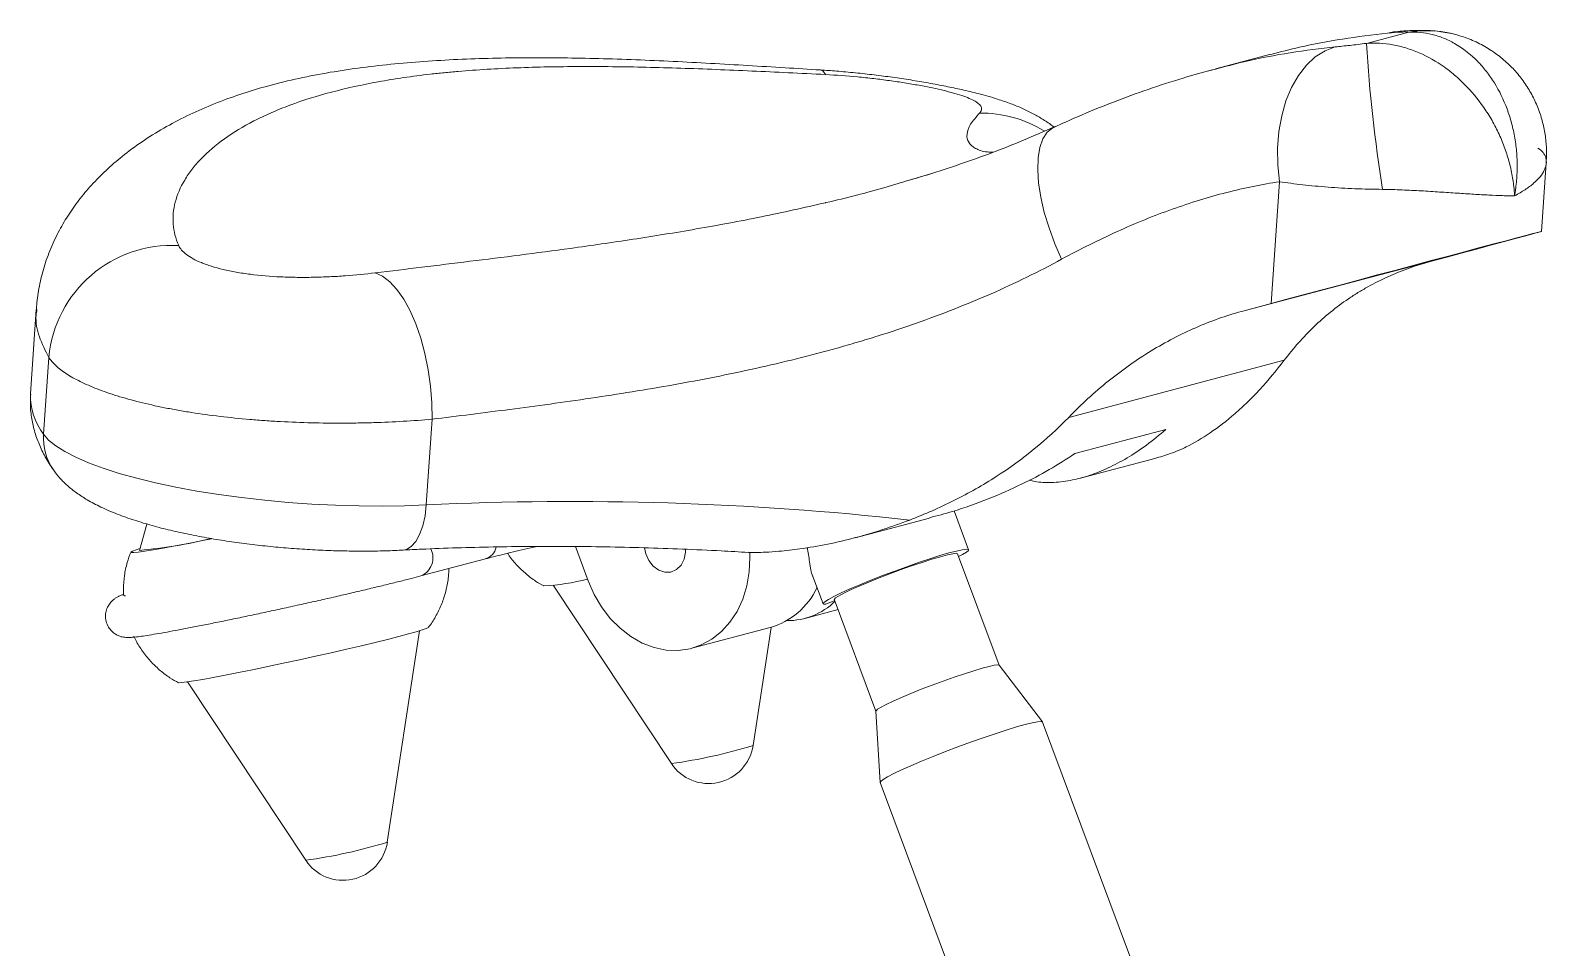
# Model space of a CAD drawing. Header units: millimetres. Extents: x -649 to 787, y -344 to 771.
# Drawn here: x -357.9 to -104, y 509.8 to 663.5 of the extents above; entities that cross this region are included whole.
import ezdxf

# ---------------------------------------------------------------- set-up
doc = ezdxf.new("R2010")
doc.units = ezdxf.units.MM

msp = doc.modelspace()

# ---------------------------------------------------------------- linework, layer by layer
at = {"color": 7, "linetype": 'Continuous', "lineweight": 15}
for p, q in [((-134.21, 661.31), (-127.12, 663.19)), ((-129.69, 663.23), (-130.69, 663.04)), ((-129.62, 663.14), (-130.39, 663.05)), ((-119.99, 662.95), (-121.72, 663.27)), ((-150.21, 659.51), (-159.5, 657.05)), ((-160.59, 656.71), (-159.48, 657)), ((-186.45, 647.33), (-186.29, 647.39)), ((-104.88, 629.82), (-104.1, 641.28)), ((-148.76, 638.14), (-150.14, 617.75)), ((-123.32, 624.82), (-155.15, 616.4)), ((-356.9, 616.71), (-357.85, 602.58)), ((-354.8, 608.7), (-355.68, 595.83)), ((-147.98, 608.22), (-184.06, 598.67)), ((-290.64, 598.35), (-291.61, 584.02)), ((-167.78, 596.63), (-183.04, 592.59)), ((-182.08, 588.49), (-169.62, 591.78)), ((-219.82, 578.5), (-207.35, 581.8)), ((-200.82, 576.5), (-203.23, 583)), ((-338.37, 580.8), (-339.62, 576.39)), ((-266.64, 577.03), (-264.5, 571.29)), ((-248.21, 576.09), (-248.2, 576.58)), ((-292.51, 572.1), (-281.72, 574.96)), ((-195.7, 557.13), (-202.66, 575.82)), ((-226.89, 572.02), (-225.18, 567.43)), ((-270.37, 570.55), (-250.57, 540.68)), ((-228.22, 564.99), (-222.65, 566.47)), ((-224.72, 567.35), (-223.23, 568)), ((-223.3, 568.2), (-216.32, 549.46)), ((-298.13, 527.49), (-292.72, 562.92)), ((-247.17, 559.98), (-234.05, 563.45)), ((-236.91, 543.69), (-233.89, 563.49)), ((-188.44, 547.64), (-195.71, 557.14)), ((-331.6, 554.35), (-311.79, 524.48)), ((-216.32, 549.47), (-215.61, 537.52)), ((-164.75, 484.04), (-188.43, 547.62)), ((-215.6, 537.5), (-191.93, 473.93))]:
    msp.add_line(p, q, dxfattribs=at)
at = {"color": 8, "linetype": 'Continuous', "lineweight": 15}
msp.add_line((-210.92, 638.35), (-206.82, 639.59), dxfattribs=at)
at = {"color": 7, "linetype": 'Continuous', "lineweight": 15, "flags": 128}
for points in [[(-148.76, 638.14), (-149.05, 640.96), (-149.09, 643.77), (-148.87, 646.53), (-148.4, 649.18), (-147.69, 651.67), (-146.75, 653.94), (-145.6, 655.96), (-144.26, 657.67), (-142.77, 659.06), (-141.14, 660.08), (-139.42, 660.73)], [(-118.11, 626.22), (-115.55, 626.91), (-113.2, 627.55), (-111.09, 628.12), (-109.26, 628.61), (-107.73, 629.03), (-106.51, 629.36), (-105.62, 629.61), (-105.07, 629.76), (-104.88, 629.82), (-105.03, 629.79), (-105.53, 629.66), (-106.37, 629.44), (-107.55, 629.13), (-109.04, 628.74), (-110.84, 628.26), (-112.91, 627.72), (-115.23, 627.1), (-117.77, 626.42), (-120.5, 625.69), (-123.38, 624.92), (-126.39, 624.12), (-129.48, 623.29), (-132.61, 622.46), (-135.74, 621.62), (-138.85, 620.78), (-141.87, 619.97), (-144.79, 619.19), (-147.55, 618.44), (-150.14, 617.75)], [(-123.32, 624.82), (-120.74, 625.52), (-118.11, 626.22)], [(-290.64, 598.35), (-290.69, 601.09), (-290.91, 603.88), (-291.3, 606.64), (-291.85, 609.34), (-292.54, 611.92), (-293.38, 614.33), (-294.33, 616.52), (-295.38, 618.44), (-296.51, 620.07), (-297.7, 621.36), (-298.92, 622.3), (-300.15, 622.87)], [(-150.14, 617.75), (-152.62, 617.08), (-155.15, 616.4)], [(-355.68, 595.83), (-354.83, 594.86), (-353.64, 593.89), (-352.12, 592.93), (-350.28, 591.98), (-348.15, 591.05), (-345.72, 590.15), (-343.03, 589.29), (-340.09, 588.47), (-336.92, 587.7), (-333.56, 586.99), (-330.02, 586.33), (-326.34, 585.75), (-322.54, 585.23), (-318.66, 584.79), (-314.72, 584.43), (-310.75, 584.15), (-306.79, 583.95), (-302.86, 583.84), (-299.01, 583.81), (-295.25, 583.87), (-291.61, 584.02)], [(-339.54, 576.68), (-340.18, 576.48), (-340.8, 576.25), (-341.08, 576.09), (-341, 576.01), (-340.58, 576.01), (-339.82, 576.09), (-338.73, 576.24), (-337.33, 576.47), (-335.63, 576.76), (-333.66, 577.13), (-331.45, 577.55), (-329.03, 578.03), (-327.55, 578.33)], [(-255.07, 576.81), (-254.87, 575.83), (-254.36, 574.68), (-253.61, 573.73), (-252.69, 573.06), (-251.67, 572.73), (-250.65, 572.76), (-249.72, 573.17), (-248.96, 573.91), (-248.44, 574.91), (-248.21, 576.09)], [(-224.72, 567.35), (-225.11, 567.37), (-225.17, 567.52), (-224.88, 567.79), (-224.27, 568.18), (-223.35, 568.67), (-222.14, 569.26), (-220.68, 569.92), (-219.01, 570.63), (-217.16, 571.38), (-215.21, 572.15), (-213.19, 572.91), (-211.17, 573.65), (-209.2, 574.34), (-207.33, 574.97), (-205.62, 575.51), (-204.12, 575.95), (-202.86, 576.28), (-201.88, 576.5), (-201.2, 576.59), (-200.86, 576.55), (-200.85, 576.38), (-201.17, 576.1), (-201.82, 575.69), (-202.48, 575.34)], [(-264.5, 571.29), (-263.5, 569.02), (-262.26, 566.91), (-260.81, 565), (-259.17, 563.33), (-257.37, 561.95), (-255.46, 560.86), (-253.47, 560.1), (-251.45, 559.69), (-249.43, 559.62), (-247.45, 559.91), (-245.56, 560.54), (-243.79, 561.5), (-242.19, 562.78), (-240.77, 564.35), (-239.58, 566.17), (-238.63, 568.21), (-237.95, 570.42), (-237.55, 572.77), (-237.43, 575.2), (-237.46, 576.04)], [(-202.66, 575.82), (-202.88, 575.89), (-203.44, 575.83), (-204.34, 575.65), (-205.52, 575.33), (-206.96, 574.9), (-208.6, 574.38), (-210.4, 573.77), (-212.28, 573.1), (-214.18, 572.39), (-216.05, 571.66), (-217.8, 570.95), (-219.4, 570.28)], [(-341.99, 568.75), (-342.18, 568.76), (-342.3, 568.82)], [(-333.19, 554.23), (-333.03, 554.21), (-332.52, 554.23), (-331.67, 554.34), (-330.5, 554.51), (-329.02, 554.76), (-327.28, 555.08), (-325.28, 555.46), (-323.07, 555.9), (-320.69, 556.38), (-318.16, 556.91), (-315.54, 557.47), (-312.86, 558.05), (-310.17, 558.64), (-307.52, 559.24), (-304.94, 559.84), (-302.48, 560.41), (-300.18, 560.97), (-298.08, 561.48), (-296.21, 561.96), (-294.6, 562.38), (-293.29, 562.75), (-292.28, 563.06), (-291.6, 563.29), (-291.26, 563.45), (-291.23, 563.48)], [(-216.32, 549.45), (-216.31, 549.52), (-216.06, 549.76), (-215.48, 550.12), (-214.6, 550.58), (-213.45, 551.13), (-212.05, 551.75), (-210.46, 552.42), (-208.73, 553.11), (-206.91, 553.81), (-205.06, 554.5), (-203.25, 555.14), (-201.52, 555.73), (-199.93, 556.23), (-198.54, 556.65), (-197.39, 556.95), (-196.52, 557.14), (-195.95, 557.2), (-195.71, 557.14), (-195.7, 557.13)], [(-215.6, 537.5), (-215.52, 537.69), (-215.11, 538.02), (-214.38, 538.46), (-213.34, 539), (-212.03, 539.62), (-210.47, 540.32), (-208.7, 541.08), (-206.77, 541.87), (-204.71, 542.68), (-202.6, 543.48), (-200.47, 544.26), (-198.37, 545), (-196.37, 545.68), (-194.5, 546.29), (-192.82, 546.8), (-191.37, 547.21), (-190.18, 547.5), (-189.28, 547.67), (-188.69, 547.72), (-188.43, 547.63), (-188.43, 547.62)]]:
    msp.add_lwpolyline(points, dxfattribs=at)
at = {"color": 8, "linetype": 'Continuous', "lineweight": 15, "flags": 128}
for points in [[(-225.63, 656.86), (-225.62, 656.86), (-225.18, 656.65), (-224.77, 656.09)], [(-185.24, 625.16), (-186.38, 627.76), (-187.35, 630.4), (-188.14, 633), (-188.72, 635.53), (-189.09, 637.93), (-189.24, 640.15), (-189.17, 642.15), (-188.87, 643.88), (-188.36, 645.32), (-187.64, 646.43), (-186.73, 647.18), (-186.45, 647.33)], [(-295.49, 576.43), (-294.94, 576.54), (-294.12, 577.02), (-293.37, 577.86), (-292.72, 579.03), (-292.2, 580.49), (-291.82, 582.17), (-291.61, 584.02)]]:
    msp.add_lwpolyline(points, dxfattribs=at)
at = {"color": 144, "linetype": 'Continuous', "lineweight": 0, "flags": 128}
msp.add_lwpolyline([(-223.26, 568.08), (-223.29, 568.1), (-223.28, 568.23), (-223.08, 568.42), (-222.68, 568.68), (-222.1, 569), (-221.35, 569.38), (-220.45, 569.81), (-219.4, 570.28)], dxfattribs=at)
at = {"color": 8, "linetype": 'Continuous', "lineweight": 15}
for centre, radius, start, end in [((-124.14, 645.5), 17.94, 82.2471, 99.5642), ((-198.75, 629.38), 20.26, 58.4935, 90.6666), ((-347.38, 602.24), 10.48, 178.1098, 217.6595), ((-346.44, 595.17), 9.26, 175.883, 214.9016), ((-293.78, 575.14), 3.29, 292.6319, 27.4637), ((-282.49, 577.48), 2.64, 286.8524, 348.3828), ((-261.59, 623.13), 83.18, 277.6096, 287.2598), ((-323.15, 608.49), 84.77, 277.7003, 287.1691)]:
    msp.add_arc(centre, radius, start, end, dxfattribs=at)
at = {"color": 7, "linetype": 'Continuous', "lineweight": 15}
for centre, radius, start, end in [((113.42, 676.41), 248.09, 183.4882, 189.1727), ((-334.21, 606.79), 20.68, 86.79, 174.7025), ((-267.37, 65.93), 518.65, 83.7232, 92.6785), ((-346.18, 653.51), 77.4, 274.8602, 283.8784), ((-274, 608.44), 38.06, 273.0614, 284.3066), ((-237.5, 575.46), 12.5, 286.024, 334.8457), ((-231.14, 576.04), 11.42, 269.4702, 314.2533), ((-244.32, 544.82), 7.5, 213.5443, 351.3251), ((-305.54, 528.62), 7.5, 213.5443, 351.3251)]:
    msp.add_arc(centre, radius, start, end, dxfattribs=at)
for points, knots in [([(-130.69, 663.04), (-133.21, 662.73), (-138.27, 662.1), (-144.76, 660.89), (-148.61, 659.88), (-150.19, 659.47)], [0, 0, 0, 0, 0.369959, 0.740323, 1, 1, 1, 1]), ([(-127.12, 663.19), (-127.3, 663.21), (-127.51, 663.22), (-128, 663.22), (-128.27, 663.22), (-129.19, 663.18), (-129.89, 663.12), (-130.69, 663.04)], [0, 0, 0, 0, 0.25, 0.25, 0.5, 0.5, 1, 1, 1, 1]), ([(-121.67, 663.26), (-121.76, 663.27), (-122.38, 663.38), (-123.48, 663.45), (-125.03, 663.51), (-126.93, 663.47), (-128.48, 663.36), (-129.54, 663.24), (-129.69, 663.22)], [0, 0, 0, 0, 0.033897, 0.21477, 0.39691, 0.616232, 0.945553, 1, 1, 1, 1]), ([(-127.12, 663.19), (-125.81, 663.26), (-124.52, 663.14), (-122.59, 662.66), (-121.96, 662.46), (-121.01, 662.08), (-120.7, 661.94), (-120.07, 661.64), (-119.76, 661.47), (-118.25, 660.61), (-117.1, 659.75), (-115.5, 658.21), (-114.98, 657.65), (-114, 656.46), (-113.53, 655.83), (-112.24, 653.87), (-111.51, 652.45), (-110.74, 650.53), (-110.6, 650.14), (-110.32, 649.35), (-110.2, 648.95), (-109.84, 647.75), (-109.65, 646.92), (-109.32, 645.25), (-109.2, 644.4), (-109.03, 642.69), (-108.98, 641.83), (-108.97, 640.09), (-109, 639.23), (-109.11, 637.93), (-109.16, 637.5), (-109.24, 636.85), (-109.29, 636.53), (-109.34, 636.21), (-109.37, 636), (-109.39, 635.89), (-109.41, 635.78)], [0, 0, 0, 0, 0.125, 0.125, 0.1875, 0.1875, 0.21875, 0.21875, 0.25, 0.25, 0.375, 0.375, 0.4375, 0.4375, 0.5, 0.5, 0.625, 0.625, 0.65625, 0.65625, 0.6875, 0.6875, 0.75, 0.75, 0.8125, 0.8125, 0.875, 0.875, 0.9375, 0.9375, 0.96875, 0.96875, 0.984375, 0.992187, 0.992187, 1, 1, 1, 1]), ([(-104.13, 641.28), (-104.09, 641.8), (-104, 643.09), (-104.15, 645.18), (-104.53, 647.51), (-105.19, 649.78), (-106.09, 651.97), (-107.26, 654.05), (-108.65, 655.99), (-110.27, 657.75), (-112.09, 659.32), (-114.14, 660.71), (-116.42, 661.87), (-118.88, 662.71), (-120.66, 663.17), (-121.62, 663.25), (-121.73, 663.26)], [0, 0, 0, 0, 0.0506615, 0.1268594, 0.2027286, 0.2786942, 0.3547718, 0.431431, 0.5081829, 0.5849794, 0.6618577, 0.7388278, 0.8241204, 0.9076881, 0.9893239, 1, 1, 1, 1]), ([(-139.42, 660.73), (-138.68, 660.8), (-137.86, 660.88), (-136.09, 661.08), (-135.17, 661.19), (-134.21, 661.31)], [0, 0, 0, 0, 0.5, 0.5, 1, 1, 1, 1]), ([(-134.21, 661.31), (-132.75, 661.43), (-131.28, 661.35), (-129.07, 660.95), (-128.33, 660.77), (-127.22, 660.43), (-126.85, 660.31), (-126.11, 660.04), (-125.75, 659.89), (-123.94, 659.1), (-122.54, 658.31), (-120.52, 656.88), (-119.86, 656.36), (-118.59, 655.25), (-117.97, 654.66), (-116.22, 652.82), (-115.16, 651.48), (-113.97, 649.68), (-113.74, 649.31), (-113.29, 648.57), (-113.08, 648.19), (-112.46, 647.05), (-112.08, 646.28), (-111.39, 644.7), (-111.09, 643.9), (-110.55, 642.29), (-110.31, 641.47), (-109.92, 639.84), (-109.77, 639.02), (-109.59, 637.8), (-109.54, 637.39), (-109.48, 636.79), (-109.46, 636.49), (-109.43, 636.18), (-109.42, 635.98), (-109.42, 635.88), (-109.41, 635.78)], [0, 0, 0, 0, 0.125, 0.125, 0.1875, 0.1875, 0.21875, 0.21875, 0.25, 0.25, 0.375, 0.375, 0.4375, 0.4375, 0.5, 0.5, 0.625, 0.625, 0.65625, 0.65625, 0.6875, 0.6875, 0.75, 0.75, 0.8125, 0.8125, 0.875, 0.875, 0.9375, 0.9375, 0.96875, 0.96875, 0.984375, 0.992187, 0.992187, 1, 1, 1, 1]), ([(-225.63, 656.86), (-227.6, 656.99), (-231.68, 657.24), (-237.82, 657.61), (-244.07, 657.97), (-250.33, 658.3), (-256.56, 658.58), (-262.72, 658.78), (-268.78, 658.9), (-274.72, 658.92), (-280.59, 658.84), (-286.37, 658.64), (-292.04, 658.31), (-297.62, 657.84), (-303.07, 657.2), (-308.41, 656.38), (-313.6, 655.35), (-318.42, 654.15), (-322.94, 652.76), (-327.14, 651.22), (-331.24, 649.43), (-335.13, 647.41), (-338.78, 645.18), (-342.04, 642.82), (-344.9, 640.39), (-347.36, 637.95), (-349.54, 635.41), (-351.43, 632.78), (-353.09, 629.99), (-354.51, 627.01), (-355.65, 623.86), (-356.41, 620.69), (-356.81, 618.31), (-356.86, 616.98), (-356.86, 616.73)], [0, 0, 0, 0, 0.03005, 0.06217, 0.094764, 0.127819, 0.161326, 0.195339, 0.228982, 0.263017, 0.297452, 0.332301, 0.367576, 0.403291, 0.43945, 0.476038, 0.512992, 0.550154, 0.582588, 0.616962, 0.651683, 0.686593, 0.721319, 0.75546, 0.785198, 0.813642, 0.840815, 0.866827, 0.891833, 0.918652, 0.944488, 0.969376, 0.994038, 1, 1, 1, 1]), ([(-224.77, 656.09), (-228.95, 656.3), (-233.06, 656.5), (-241.13, 656.86), (-245.09, 657.03), (-250.94, 657.21), (-252.87, 657.27), (-256.7, 657.36), (-258.59, 657.39), (-264.16, 657.45), (-267.76, 657.44), (-274.75, 657.3), (-278.14, 657.17), (-283.06, 656.87), (-284.67, 656.75), (-287.05, 656.55), (-287.84, 656.47), (-289.4, 656.32), (-290.17, 656.24), (-293.99, 655.8), (-296.89, 655.38), (-302.4, 654.38), (-305.01, 653.8), (-309.95, 652.5), (-312.27, 651.77), (-315.53, 650.55), (-316.58, 650.13), (-318.58, 649.25), (-319.54, 648.79), (-322.28, 647.38), (-323.93, 646.37), (-326.88, 644.26), (-328.17, 643.15), (-329.84, 641.42), (-330.35, 640.83), (-331.05, 639.93), (-331.27, 639.63), (-331.68, 639.03), (-331.87, 638.72), (-332.78, 637.2), (-333.31, 635.96), (-333.95, 633.49), (-334.07, 632.26), (-333.89, 629.82), (-333.58, 628.61), (-333.06, 627.44)], [0, 0, 0, 0, 0.0625, 0.0625, 0.125, 0.125, 0.15625, 0.15625, 0.1875, 0.1875, 0.25, 0.25, 0.3125, 0.3125, 0.34375, 0.34375, 0.359375, 0.359375, 0.375, 0.375, 0.4375, 0.4375, 0.5, 0.5, 0.5625, 0.5625, 0.59375, 0.59375, 0.625, 0.625, 0.6875, 0.6875, 0.75, 0.75, 0.78125, 0.78125, 0.796875, 0.796875, 0.8125, 0.8125, 0.875, 0.875, 0.9375, 0.9375, 1, 1, 1, 1]), ([(-186.47, 647.24), (-186.54, 647.3), (-187.14, 647.8), (-188.34, 648.58), (-190.03, 649.57), (-191.85, 650.45), (-193.83, 651.26), (-196.25, 652.09), (-198.95, 652.86), (-201.85, 653.56), (-204.63, 654.14), (-207.49, 654.68), (-210.49, 655.19), (-213.53, 655.64), (-216.63, 656.04), (-219.78, 656.39), (-222.79, 656.67), (-224.74, 656.8), (-225.63, 656.86)], [0, 0, 0, 0, 0.007126, 0.055556, 0.105321, 0.158435, 0.217928, 0.28629, 0.381956, 0.45736, 0.526709, 0.599313, 0.668311, 0.737065, 0.805194, 0.873032, 0.942021, 1, 1, 1, 1]), ([(-198.99, 649.64), (-198.84, 649.79), (-198.73, 649.95), (-198.62, 650.26), (-198.62, 650.41), (-198.75, 650.88), (-199.04, 651.19), (-199.78, 651.66), (-200.08, 651.82), (-200.78, 652.14), (-201.18, 652.3), (-202.07, 652.61), (-202.57, 652.77), (-203.38, 653), (-203.67, 653.08), (-204.26, 653.24), (-204.57, 653.32), (-206.14, 653.7), (-207.55, 654), (-209.5, 654.36), (-209.9, 654.43), (-210.71, 654.56), (-211.11, 654.63), (-212.35, 654.83), (-213.2, 654.96), (-214.92, 655.19), (-215.8, 655.31), (-217.15, 655.46), (-217.6, 655.51), (-218.5, 655.61), (-218.95, 655.66), (-221.2, 655.87), (-222.99, 656), (-224.77, 656.09)], [0, 0, 0, 0, 0.0625, 0.0625, 0.125, 0.125, 0.25, 0.25, 0.3125, 0.3125, 0.375, 0.375, 0.4375, 0.4375, 0.46875, 0.46875, 0.5, 0.5, 0.625, 0.625, 0.65625, 0.65625, 0.6875, 0.6875, 0.75, 0.75, 0.8125, 0.8125, 0.84375, 0.84375, 0.875, 0.875, 1, 1, 1, 1]), ([(-160.05, 656.87), (-161.67, 656.43), (-165.23, 655.46), (-170.75, 653.65), (-176.68, 651.47), (-181.92, 649.36), (-185.2, 647.86), (-186.44, 647.29)], [0, 0, 0, 0, 0.184149, 0.405237, 0.625254, 0.857475, 1, 1, 1, 1]), ([(-186.45, 647.33), (-188.16, 646.57), (-191.54, 645.07), (-196.81, 643.01), (-202.16, 641.09), (-206.89, 639.53), (-209.87, 638.65), (-210.99, 638.32)], [0, 0, 0, 0, 0.2232438, 0.4394883, 0.6552487, 0.8719207, 1, 1, 1, 1]), ([(-105.49, 643.74), (-105.14, 643.53), (-104.86, 643.29), (-104.42, 642.74), (-104.27, 642.44), (-104.09, 641.81), (-104.07, 641.48), (-104.13, 640.96), (-104.17, 640.79), (-104.28, 640.43), (-104.35, 640.25), (-104.61, 639.72), (-104.84, 639.35), (-105.44, 638.62), (-105.8, 638.25), (-106.64, 637.52), (-107.11, 637.16), (-107.92, 636.63), (-108.2, 636.46), (-108.78, 636.12), (-109.09, 635.95), (-109.41, 635.78)], [0, 0, 0, 0, 0.125, 0.125, 0.25, 0.25, 0.375, 0.375, 0.4375, 0.4375, 0.5, 0.5, 0.625, 0.625, 0.75, 0.75, 0.875, 0.875, 0.9375, 0.9375, 1, 1, 1, 1]), ([(-224.79, 634.62), (-224.75, 634.63), (-221.3, 635.39), (-216.63, 636.6), (-212.14, 637.98), (-210.92, 638.35)], [0, 0, 0, 0, 0.008014, 0.729397, 1, 1, 1, 1]), ([(-148.76, 638.14), (-151.69, 637.71), (-154.66, 637.1), (-160.66, 635.56), (-163.68, 634.62), (-169.78, 632.44), (-172.86, 631.19), (-177.5, 629.09), (-179.05, 628.35), (-182.15, 626.8), (-183.7, 626), (-185.24, 625.16)], [0, 0, 0, 0, 0.25, 0.25, 0.5, 0.5, 0.75, 0.75, 0.875, 0.875, 1, 1, 1, 1]), ([(-131.5, 636.86), (-133.07, 636.87), (-134.61, 636.91), (-137.66, 637.04), (-139.16, 637.12), (-141.38, 637.29), (-142.1, 637.35), (-143.52, 637.48), (-144.21, 637.55), (-146.24, 637.78), (-147.53, 637.95), (-148.76, 638.14)], [0, 0, 0, 0, 0.25, 0.25, 0.5, 0.5, 0.625, 0.625, 0.75, 0.75, 1, 1, 1, 1]), ([(-131.5, 636.86), (-130.41, 636.85), (-129.32, 636.81), (-127.16, 636.72), (-126.09, 636.67), (-123.99, 636.55), (-122.96, 636.48), (-121.45, 636.38), (-120.95, 636.35), (-119.97, 636.28), (-119.48, 636.25), (-118.06, 636.16), (-117.14, 636.1), (-115.36, 635.99), (-114.51, 635.94), (-112.9, 635.86), (-112.13, 635.83), (-111.06, 635.8), (-110.71, 635.79), (-110.04, 635.78), (-109.72, 635.78), (-109.41, 635.78)], [0, 0, 0, 0, 0.125, 0.125, 0.25, 0.25, 0.375, 0.375, 0.4375, 0.4375, 0.5, 0.5, 0.625, 0.625, 0.75, 0.75, 0.875, 0.875, 0.9375, 0.9375, 1, 1, 1, 1]), ([(-333.06, 627.44), (-332.94, 627.19), (-332.78, 626.94), (-332.35, 626.44), (-332.08, 626.19), (-331.12, 625.47), (-330.29, 625.01), (-329, 624.48), (-328.72, 624.37), (-328.16, 624.17), (-327.86, 624.07), (-326.95, 623.79), (-326.31, 623.61), (-324.94, 623.28), (-324.21, 623.13), (-323.06, 622.92), (-322.67, 622.86), (-321.88, 622.74), (-321.47, 622.68), (-319.44, 622.42), (-317.73, 622.28), (-315.03, 622.16), (-314.13, 622.13), (-312.33, 622.11), (-311.43, 622.11), (-309.63, 622.15), (-308.73, 622.18), (-306.92, 622.26), (-306.04, 622.31), (-303.44, 622.5), (-301.76, 622.67), (-300.15, 622.87)], [0, 0, 0, 0, 0.0625, 0.0625, 0.125, 0.125, 0.25, 0.25, 0.28125, 0.28125, 0.3125, 0.3125, 0.375, 0.375, 0.4375, 0.4375, 0.46875, 0.46875, 0.5, 0.5, 0.625, 0.625, 0.6875, 0.6875, 0.75, 0.75, 0.8125, 0.8125, 0.875, 0.875, 1, 1, 1, 1]), ([(-185.24, 625.16), (-189.05, 623.08), (-192.99, 621.16), (-201.09, 617.6), (-205.27, 615.96), (-211.71, 613.69), (-213.89, 612.96), (-217.2, 611.92), (-218.32, 611.58), (-220.56, 610.92), (-221.69, 610.59), (-227.35, 609.01), (-231.9, 607.88), (-241.05, 605.85), (-245.64, 604.94), (-252.54, 603.71), (-254.85, 603.32), (-259.46, 602.57), (-261.78, 602.22), (-268.66, 601.2), (-273.17, 600.58), (-282.02, 599.43), (-286.37, 598.89), (-290.64, 598.35)], [0, 0, 0, 0, 0.125, 0.125, 0.25, 0.25, 0.3125, 0.3125, 0.34375, 0.34375, 0.375, 0.375, 0.5, 0.5, 0.625, 0.625, 0.6875, 0.6875, 0.75, 0.75, 0.875, 0.875, 1, 1, 1, 1]), ([(-147.98, 608.22), (-146.44, 610.25), (-144.79, 612.12), (-141.21, 615.56), (-139.29, 617.12), (-136.69, 618.89), (-136.16, 619.23), (-135.09, 619.89), (-134.54, 620.21), (-132.9, 621.13), (-131.77, 621.7), (-128.3, 623.26), (-125.88, 624.13), (-123.32, 624.82)], [0, 0, 0, 0, 0.25, 0.25, 0.5, 0.5, 0.5625, 0.5625, 0.625, 0.625, 0.75, 0.75, 1, 1, 1, 1]), ([(-155.15, 616.4), (-156.43, 616.05), (-157.72, 615.65), (-160.27, 614.75), (-161.54, 614.24), (-165.32, 612.59), (-167.81, 611.29), (-171.48, 609.05), (-172.69, 608.25), (-174.49, 606.98), (-175.09, 606.54), (-176.27, 605.65), (-176.86, 605.19), (-179.75, 602.86), (-181.96, 600.84), (-184.06, 598.67)], [0, 0, 0, 0, 0.125, 0.125, 0.25, 0.25, 0.5, 0.5, 0.625, 0.625, 0.6875, 0.6875, 0.75, 0.75, 1, 1, 1, 1]), ([(-290.64, 598.35), (-292.22, 598.21), (-293.82, 598.1), (-297.09, 597.91), (-298.75, 597.83), (-301.29, 597.76), (-302.14, 597.74), (-303.86, 597.71), (-304.73, 597.7), (-307.34, 597.69), (-309.08, 597.71), (-312.55, 597.8), (-314.27, 597.86), (-316.86, 598.01), (-317.72, 598.06), (-319.43, 598.18), (-320.29, 598.24), (-322.85, 598.46), (-324.51, 598.63), (-327.76, 599.02), (-329.34, 599.24), (-331.66, 599.6), (-332.43, 599.73), (-333.94, 600), (-334.69, 600.14), (-336.87, 600.58), (-338.26, 600.89), (-340.9, 601.55), (-342.15, 601.9), (-343.93, 602.45), (-344.51, 602.64), (-345.63, 603.03), (-346.17, 603.23), (-347.72, 603.83), (-348.67, 604.24), (-350.39, 605.09), (-351.16, 605.52), (-352.18, 606.19), (-352.5, 606.42), (-353.1, 606.87), (-353.37, 607.1), (-354.11, 607.78), (-354.51, 608.24), (-354.8, 608.7)], [0, 0, 0, 0, 0.0625, 0.0625, 0.125, 0.125, 0.15625, 0.15625, 0.1875, 0.1875, 0.25, 0.25, 0.3125, 0.3125, 0.34375, 0.34375, 0.375, 0.375, 0.4375, 0.4375, 0.5, 0.5, 0.53125, 0.53125, 0.5625, 0.5625, 0.625, 0.625, 0.6875, 0.6875, 0.71875, 0.71875, 0.75, 0.75, 0.8125, 0.8125, 0.875, 0.875, 0.90625, 0.90625, 0.9375, 0.9375, 1, 1, 1, 1]), ([(-164.37, 593.72), (-161.76, 595.02), (-159.01, 596.86), (-155.5, 599.92), (-154.79, 600.57), (-153.39, 601.93), (-152.7, 602.64), (-150.63, 604.87), (-149.29, 606.48), (-147.98, 608.22)], [0, 0, 0, 0, 0.5, 0.5, 0.625, 0.625, 0.75, 0.75, 1, 1, 1, 1]), ([(-357.82, 602.57), (-357.85, 602.07), (-357.95, 600.78), (-357.74, 598.71), (-357.25, 596.4), (-356.46, 594.17), (-355.41, 591.96), (-354.51, 590.59), (-354.04, 589.88)], [0, 0, 0, 0, 0.107916, 0.277835, 0.448582, 0.623142, 0.804624, 1, 1, 1, 1]), ([(-184.06, 598.67), (-187.7, 594.9), (-191.74, 591.61), (-198.41, 587.32), (-200.74, 585.99), (-203.78, 584.47), (-204.39, 584.17), (-205.63, 583.59), (-206.25, 583.31), (-208.12, 582.48), (-209.39, 581.96), (-210.67, 581.47)], [0, 0, 0, 0, 0.5, 0.5, 0.75, 0.75, 0.8125, 0.8125, 0.875, 0.875, 1, 1, 1, 1]), ([(-190.63, 588.15), (-190.33, 588.07), (-189.21, 587.77), (-186.94, 587.7), (-183.84, 588), (-180.64, 588.84), (-177.44, 590.13), (-174.27, 591.81), (-171.04, 593.92), (-168.87, 595.73), (-167.78, 596.63)], [0, 0, 0, 0, 0.050942, 0.193093, 0.339097, 0.485091, 0.612195, 0.739296, 0.869648, 1, 1, 1, 1]), ([(-183.04, 592.59), (-184.45, 591.68), (-187.29, 589.85), (-192.12, 587.3), (-197.51, 584.94), (-202.7, 583.07), (-206.07, 582.19), (-207.36, 581.85)], [0, 0, 0, 0, 0.1935269, 0.388012, 0.6207892, 0.8535711, 1, 1, 1, 1]), ([(-169.63, 591.8), (-168.75, 592.05), (-166.86, 592.58), (-165.24, 593.32), (-164.37, 593.72)], [0, 0, 0, 0, 0.462825, 1, 1, 1, 1]), ([(-354.04, 589.88), (-353.68, 589.4), (-352.95, 588.43), (-351.64, 587.17), (-350.12, 585.95), (-348.28, 584.76), (-346.03, 583.58), (-343.41, 582.45), (-340.54, 581.43), (-337.55, 580.53), (-334.47, 579.74), (-331.29, 579.04), (-328.01, 578.42), (-324.65, 577.88), (-321.21, 577.41), (-317.71, 577.02), (-314.18, 576.71), (-310.64, 576.48), (-307.11, 576.32), (-303.61, 576.25), (-300.17, 576.26), (-297.48, 576.33), (-295.94, 576.41), (-295.49, 576.43)], [0, 0, 0, 0, 0.033507, 0.069226, 0.108928, 0.154665, 0.208302, 0.267775, 0.325381, 0.380099, 0.43283, 0.484275, 0.534871, 0.584895, 0.634532, 0.683915, 0.733146, 0.782309, 0.83148, 0.880709, 0.930079, 0.97968, 1, 1, 1, 1]), ([(-210.67, 581.47), (-212.18, 580.92), (-215.21, 579.81), (-221.32, 578.01), (-227.14, 576.82), (-232.17, 576.25), (-234.6, 576.08), (-236.24, 576.03), (-237.25, 576.02), (-237.66, 576.06), (-237.73, 576.06)], [0, 0, 0, 0, 0.166543, 0.333121, 0.671862, 0.799947, 0.884193, 0.940372, 0.988556, 1, 1, 1, 1]), ([(-295.49, 576.43), (-294.47, 576.48), (-291.5, 576.63), (-286.49, 576.82), (-280.43, 576.97), (-274.25, 577.05), (-267.98, 577.06), (-261.62, 576.98), (-255.2, 576.84), (-248.73, 576.61), (-242.9, 576.35), (-239.23, 576.13), (-237.73, 576.05)], [0, 0, 0, 0, 0.057104, 0.165297, 0.273596, 0.382012, 0.490522, 0.599112, 0.707765, 0.816468, 0.925208, 1, 1, 1, 1]), ([(-281.72, 574.96), (-281.5, 575.02), (-280.86, 575.18), (-279.62, 575.5), (-277.96, 575.9), (-276.11, 576.34), (-274.47, 576.73), (-273.43, 576.96), (-273.08, 577.04)], [0, 0, 0, 0, 0.104852, 0.301153, 0.499208, 0.698562, 0.898601, 1, 1, 1, 1]), ([(-226.87, 572.03), (-226.89, 572.06), (-227.22, 572.54), (-227.39, 574.22), (-227.68, 576.07), (-227.81, 576.89)], [0, 0, 0, 0, 0.02864, 0.572664, 1, 1, 1, 1]), ([(-341.04, 576.15), (-341.27, 575.55), (-341.76, 574.26), (-342.17, 572.17), (-342.36, 570.32), (-342.29, 569.2), (-342.27, 568.82)], [0, 0, 0, 0, 0.257419, 0.5514, 0.847114, 1, 1, 1, 1]), ([(-277.99, 575.89), (-277.9, 575.75), (-277.44, 575.01), (-276.4, 573.83), (-274.93, 572.42), (-273.43, 571.28), (-272.4, 570.69), (-271.93, 570.43)], [0, 0, 0, 0, 0.062056, 0.3184, 0.566481, 0.806193, 1, 1, 1, 1]), ([(-342.28, 569), (-342.36, 568.97), (-342.64, 568.88), (-342.98, 568.73), (-343.41, 568.52), (-343.85, 568.24), (-344.32, 567.84), (-344.8, 567.23), (-345.18, 566.43), (-345.35, 565.48), (-345.24, 564.47), (-344.86, 563.55), (-344.29, 562.84), (-343.67, 562.35), (-343.05, 562.04), (-342.51, 561.88), (-342.05, 561.81), (-341.65, 561.79), (-341.18, 561.79), (-340.55, 561.84), (-339.64, 561.94), (-338.37, 562.13), (-336.84, 562.38), (-335.05, 562.69), (-333.04, 563.07), (-330.82, 563.49), (-328.43, 563.96), (-325.88, 564.48), (-323.2, 565.03), (-320.42, 565.62), (-317.57, 566.23), (-314.68, 566.86), (-311.79, 567.5), (-308.92, 568.14), (-306.11, 568.78), (-303.4, 569.42), (-300.8, 570.03), (-298.36, 570.62), (-296.1, 571.18), (-294.13, 571.68), (-293.02, 571.97), (-292.51, 572.1)], [0, 0, 0, 0, 0.010486, 0.033548, 0.049609, 0.060166, 0.070514, 0.081094, 0.092652, 0.104931, 0.117582, 0.130696, 0.142059, 0.152301, 0.161774, 0.170911, 0.180724, 0.19253, 0.208978, 0.236142, 0.274054, 0.310308, 0.348621, 0.385903, 0.422757, 0.459403, 0.495934, 0.532397, 0.568817, 0.605209, 0.641585, 0.677952, 0.714314, 0.750678, 0.787046, 0.823425, 0.859821, 0.896245, 0.932709, 0.969237, 1, 1, 1, 1]), ([(-291.32, 563.41), (-291.18, 563.58), (-290.59, 564.31), (-289.77, 565.75), (-288.87, 567.71), (-288.24, 569.81), (-287.87, 571.7), (-287.84, 572.89), (-287.83, 573.34)], [0, 0, 0, 0, 0.062863, 0.260741, 0.46269, 0.667231, 0.873436, 1, 1, 1, 1]), ([(-340.56, 562.04), (-340.42, 561.72), (-339.97, 560.74), (-338.98, 559.26), (-337.64, 557.62), (-336.15, 556.22), (-334.63, 555.06), (-333.57, 554.46), (-333.09, 554.19)], [0, 0, 0, 0, 0.0944625, 0.2922204, 0.483687, 0.6689816, 0.8480259, 1, 1, 1, 1])]:
    msp.add_open_spline(points, degree=3, knots=knots, dxfattribs=at)
at = {"color": 8, "linetype": 'Continuous', "lineweight": 15}
for points, knots in [([(-159.48, 657), (-157.89, 657.43), (-153.67, 658.55), (-146.94, 659.84), (-141.93, 660.43), (-139.42, 660.73)], [0, 0, 0, 0, 0.232994, 0.616722, 1, 1, 1, 1]), ([(-196.67, 643.1), (-197, 643.1), (-198.33, 643.12), (-199.76, 643.68), (-200.95, 644.68), (-201.21, 646.07), (-200.66, 647.73), (-199.54, 649), (-198.99, 649.64)], [0, 0, 0, 0, 0.063775, 0.249535, 0.43464, 0.619761, 0.809874, 1, 1, 1, 1]), ([(-300.15, 622.87), (-297.56, 623.18), (-292.38, 623.82), (-284.29, 624.8), (-275.99, 625.84), (-266.88, 627.04), (-257.01, 628.46), (-246.32, 630.2), (-235.52, 632.19), (-228.35, 633.81), (-224.79, 634.62)], [0, 0, 0, 0, 0.110871, 0.221738, 0.334278, 0.446813, 0.58344, 0.720056, 0.860772, 1, 1, 1, 1]), ([(-354.8, 608.7), (-355.39, 609.85), (-356.56, 612.15), (-357.1, 614.88), (-356.84, 616.41), (-356.79, 616.73)], [0, 0, 0, 0, 0.441408, 0.882828, 1, 1, 1, 1])]:
    msp.add_open_spline(points, degree=3, knots=knots, dxfattribs=at)

doc.saveas('drawing.dxf')
